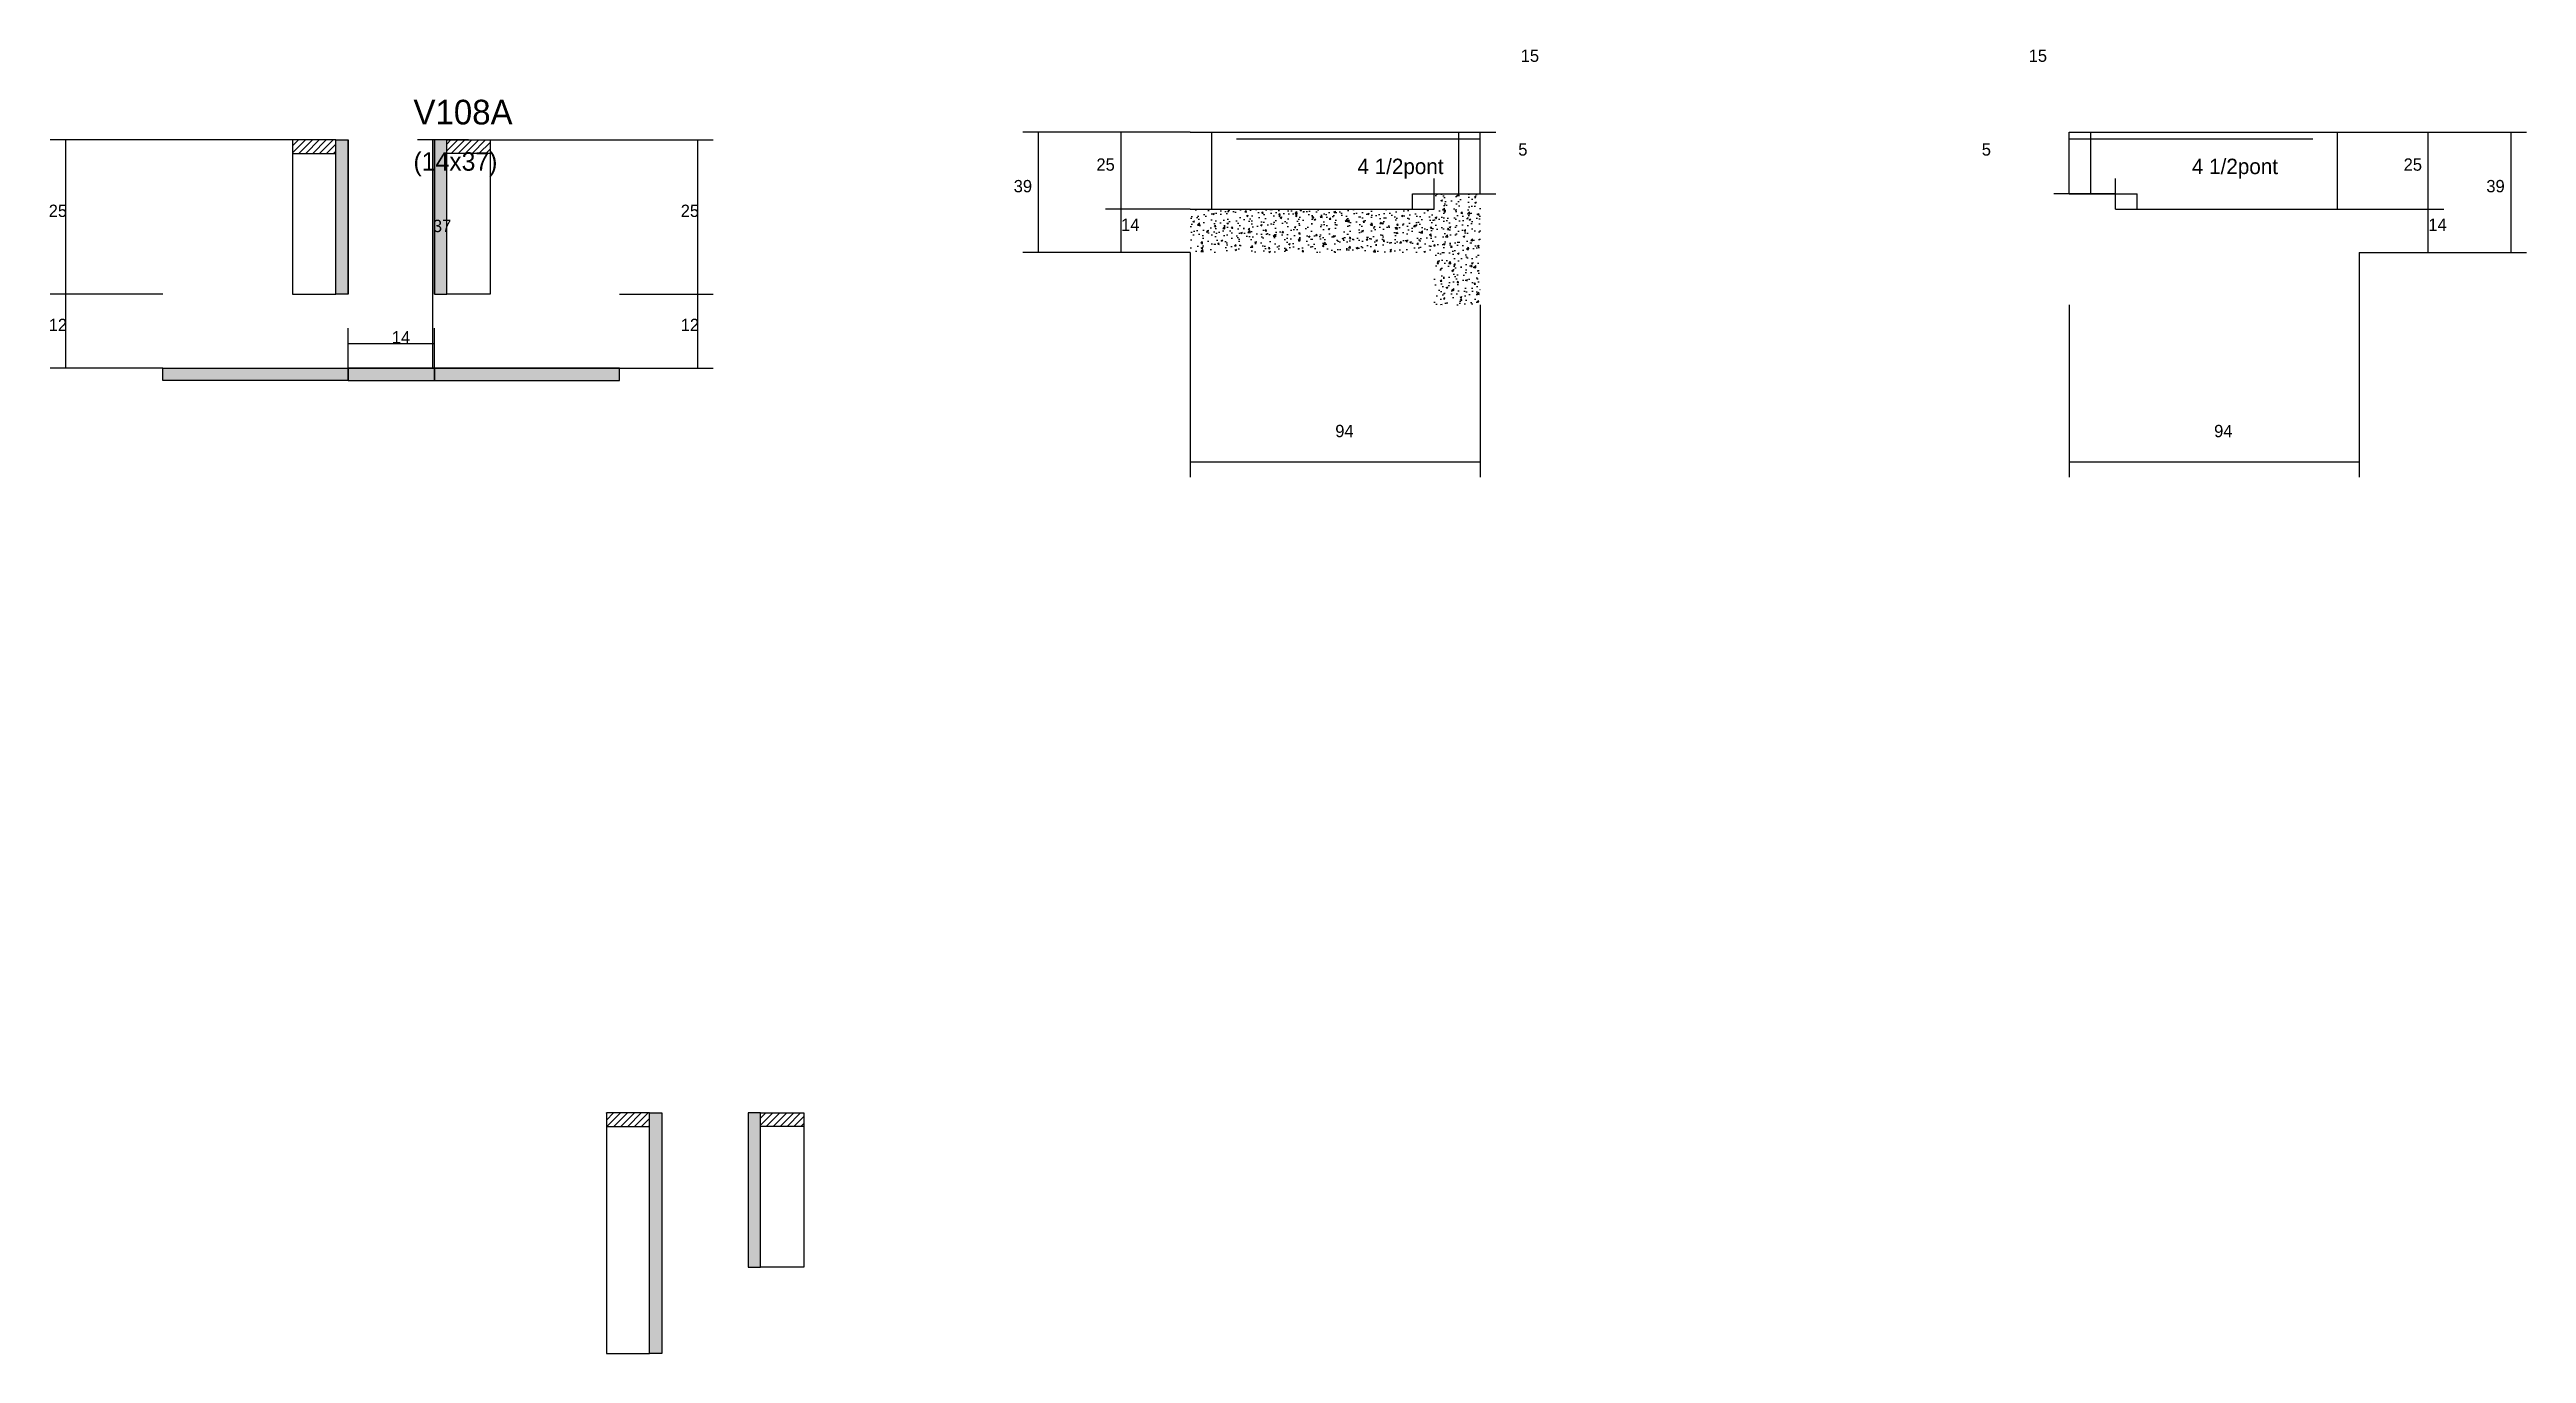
# Model space of a CAD drawing. Header units: metres. Extents: x 171 to 973, y -4823 to -4400.
import ezdxf

# ---------------------------------------------------------------- set-up
doc = ezdxf.new("R2010")
doc.units = ezdxf.units.M
for name, color, linetype in [('COTA', 4, 'Continuous'), ('Cota Seção (2x)', 4, 'Continuous'), ('Hachura', 253, 'Continuous'), ('Madeira', 126, 'Continuous'), ('NOMENCLATURA', 7, 'Continuous'), ('Painéis', 200, 'Continuous'), ('SARR_2.2x7', 40, 'Continuous'), ('Texto Seção', 7, 'Continuous')]:
    doc.layers.add(name, color=color, linetype=linetype)

msp = doc.modelspace()

# ---------------------------------------------------------------- hatches: boundary and pattern name
at = {"layer": 'COTA'}
h = msp.add_hatch(dxfattribs=at)
h.set_pattern_fill('AR-CONC', scale=0.03)
h.paths.add_polyline_path([(634.2, -4483.2), (634.2, -4447.2), (619.2, -4447.2), (619.2, -4452.2), (540.2, -4452.2), (540.2, -4466.2), (619.2, -4466.2), (619.2, -4483.2)])
at = {"layer": 'Hachura'}
h = msp.add_hatch(dxfattribs=at)
h.set_pattern_fill('ANSI31', scale=0.5)
h.paths.add_polyline_path([(263.3, -4434.1), (263.3, -4429.7), (263.3, -4429.7), (249.3, -4429.7), (249.3, -4429.7), (249.3, -4434.1), (249.3, -4434.1), (263.3, -4434.1)])
h = msp.add_hatch(color=8, dxfattribs=at)
h.dxf.hatch_style = 1
h.paths.add_polyline_path([(267.3, -4429.7), (263.3, -4429.7), (263.3, -4479.7), (267.3, -4479.7)])
h = msp.add_hatch(color=8, dxfattribs=at)
h.dxf.hatch_style = 1
h.paths.add_polyline_path([(299.3, -4429.7), (295.3, -4429.7), (295.3, -4479.7), (299.3, -4479.7)])
h = msp.add_hatch(dxfattribs=at)
h.set_pattern_fill('ANSI31', scale=0.5)
h.paths.add_polyline_path([(299.3, -4434.1), (299.3, -4429.7), (299.3, -4429.7), (313.3, -4429.7), (313.3, -4429.7), (313.3, -4434.1), (313.3, -4434.1), (299.3, -4434.1)])
h = msp.add_hatch(color=8, dxfattribs=at)
h.dxf.hatch_style = 1
h.paths.add_polyline_path([(207.3, -4507.7), (207.3, -4503.7), (207.3, -4503.7), (267.3, -4503.7), (267.3, -4503.7), (267.3, -4507.7), (267.3, -4507.7), (207.3, -4507.7)])
h = msp.add_hatch(color=8, dxfattribs=at)
h.dxf.hatch_style = 1
h.paths.add_polyline_path([(295.3, -4507.7), (295.3, -4503.7), (295.3, -4503.7), (267.3, -4503.7), (267.3, -4503.7), (267.3, -4507.7), (267.3, -4507.7), (295.3, -4507.7)])
h = msp.add_hatch(color=8, dxfattribs=at)
h.dxf.hatch_style = 1
h.paths.add_polyline_path([(355.3, -4507.7), (355.3, -4503.7), (355.3, -4503.7), (295.3, -4503.7), (295.3, -4503.7), (295.3, -4507.7), (295.3, -4507.7), (355.3, -4507.7)])
h = msp.add_hatch(dxfattribs=at)
h.set_pattern_fill('ANSI31', scale=0.5)
h.paths.add_polyline_path([(365, -4749.6), (365, -4745.2), (365, -4745.2), (351, -4745.2), (351, -4745.2), (351, -4749.6), (351, -4749.6), (365, -4749.6)])
h = msp.add_hatch(color=8, dxfattribs=at)
h.dxf.hatch_style = 1
h.paths.add_polyline_path([(369, -4745.2), (365, -4745.2), (365, -4745.2), (365, -4823.2), (365, -4823.2), (369, -4823.2), (369, -4823.2), (369, -4745.2)])
h = msp.add_hatch(color=8, dxfattribs=at)
h.dxf.hatch_style = 1
h.paths.add_polyline_path([(401, -4745.2), (397, -4745.2), (397, -4795.2), (401, -4795.2)])
h = msp.add_hatch(dxfattribs=at)
h.set_pattern_fill('ANSI31', scale=0.5)
h.paths.add_polyline_path([(401, -4749.6), (401, -4745.2), (401, -4745.2), (415, -4745.2), (415, -4745.2), (415, -4749.6), (415, -4749.6), (401, -4749.6)])

# ---------------------------------------------------------------- linework, layer by layer
at = {"layer": 'COTA'}
for p, q in [((249.3, -4429.7), (170.8, -4429.7)), ((175.8, -4479.7), (175.8, -4429.7)), ((313.3, -4429.7), (385.6, -4429.7)), ((380.6, -4479.7), (380.6, -4429.7)), ((540.2, -4427.2), (486, -4427.2)), ((491, -4466.2), (491, -4427.2)), ((540.2, -4427.2), (512.8, -4427.2)), ((517.8, -4452.2), (517.8, -4427.2)), ((634.2, -4447.2), (634.2, -4427.2)), ((634.2, -4427.2), (639.2, -4427.2)), ((825, -4447.2), (825, -4427.2)), ((825, -4427.2), (830, -4427.2)), ((919, -4427.2), (946.4, -4427.2)), ((919, -4427.2), (973.2, -4427.2)), ((941.4, -4452.2), (941.4, -4427.2)), ((968.2, -4466.2), (968.2, -4427.2)), ((619.2, -4452.2), (619.2, -4442.2)), ((634.2, -4447.2), (634.2, -4442.2)), ((825, -4447.2), (825, -4442.2)), ((840, -4452.2), (840, -4442.2)), ((540.2, -4452.2), (512.8, -4452.2)), ((540.2, -4452.2), (512.8, -4452.2)), ((517.8, -4466.2), (517.8, -4452.2)), ((619.2, -4447.2), (634.2, -4447.2)), ((619.2, -4447.2), (639.2, -4447.2)), ((840, -4447.2), (820, -4447.2)), ((825, -4447.2), (840, -4447.2)), ((919, -4452.2), (946.4, -4452.2)), ((919, -4452.2), (946.4, -4452.2)), ((941.4, -4466.2), (941.4, -4452.2)), ((540.2, -4466.2), (486, -4466.2)), ((540.2, -4466.2), (512.8, -4466.2)), ((540.2, -4466.2), (540.2, -4539.1)), ((919, -4466.2), (946.4, -4466.2)), ((919, -4466.2), (973.2, -4466.2)), ((919, -4466.2), (919, -4539.1)), ((207.3, -4479.7), (170.8, -4479.7)), ((207.3, -4479.7), (170.8, -4479.7)), ((175.8, -4503.7), (175.8, -4479.7)), ((355.3, -4479.7), (385.6, -4479.7)), ((355.3, -4479.7), (385.6, -4479.7)), ((380.6, -4503.7), (380.6, -4479.7)), ((634.2, -4483.2), (634.2, -4539.1)), ((825, -4483.2), (825, -4539.1)), ((207.3, -4503.7), (170.8, -4503.7)), ((355.3, -4503.7), (385.6, -4503.7)), ((540.2, -4534.1), (634.2, -4534.1)), ((825, -4534.1), (919, -4534.1))]:
    msp.add_line(p, q, dxfattribs=at)
at = {"layer": 'Cota Seção (2x)'}
for p, q in [((306.3, -4429.7), (289.8, -4429.7)), ((294.8, -4503.7), (294.8, -4429.7)), ((267.3, -4503.7), (267.3, -4490.7)), ((295.3, -4503.7), (295.3, -4490.7)), ((267.3, -4495.7), (295.3, -4495.7)), ((306.3, -4503.7), (289.8, -4503.7))]:
    msp.add_line(p, q, dxfattribs=at)
at = {"layer": 'Madeira'}
for points in [[(263.3, -4434.1), (263.3, -4429.7), (249.3, -4429.7), (249.3, -4434.1)], [(263.3, -4429.7), (249.3, -4429.7), (249.3, -4479.7), (263.3, -4479.7)], [(299.3, -4434.1), (299.3, -4429.7), (313.3, -4429.7), (313.3, -4434.1)], [(299.3, -4429.7), (313.3, -4429.7), (313.3, -4479.7), (299.3, -4479.7)], [(365, -4749.6), (365, -4745.2), (351, -4745.2), (351, -4749.6)], [(365, -4745.2), (351, -4745.2), (351, -4823.2), (365, -4823.2)], [(401, -4749.6), (401, -4745.2), (415, -4745.2), (415, -4749.6)], [(401, -4745.2), (415, -4745.2), (415, -4795.2), (401, -4795.2)]]:
    msp.add_lwpolyline(points, close=True, dxfattribs=at)
at = {"layer": 'Painéis'}
for p, q in [((267.3, -4479.7), (267.3, -4429.7)), ((295.3, -4479.7), (295.3, -4429.7)), ((540.2, -4427.2), (634.2, -4427.2)), ((825, -4427.2), (919, -4427.2)), ((540.2, -4452.2), (619.2, -4452.2)), ((619.2, -4447.2), (634.2, -4447.2)), ((825, -4447.2), (840, -4447.2)), ((840, -4452.2), (919, -4452.2)), ((207.3, -4503.7), (267.3, -4503.7)), ((207.3, -4507.7), (207.3, -4503.7)), ((267.3, -4503.7), (295.3, -4503.7)), ((267.3, -4507.7), (267.3, -4503.7)), ((295.3, -4503.7), (355.3, -4503.7)), ((295.3, -4507.7), (295.3, -4503.7)), ((355.3, -4507.7), (355.3, -4503.7))]:
    msp.add_line(p, q, dxfattribs=at)
for points in [[(263.3, -4429.7), (267.3, -4429.7), (267.3, -4479.7), (263.3, -4479.7)], [(299.3, -4429.7), (295.3, -4429.7), (295.3, -4479.7), (299.3, -4479.7)], [(207.3, -4507.7), (207.3, -4503.7), (267.3, -4503.7), (267.3, -4507.7)], [(295.3, -4507.7), (295.3, -4503.7), (267.3, -4503.7), (267.3, -4507.7)], [(355.3, -4507.7), (355.3, -4503.7), (295.3, -4503.7), (295.3, -4507.7)], [(365, -4745.2), (369, -4745.2), (369, -4823.2), (365, -4823.2)], [(401, -4745.2), (397, -4745.2), (397, -4795.2), (401, -4795.2)]]:
    msp.add_lwpolyline(points, close=True, dxfattribs=at)
at = {"layer": 'SARR_2.2x7'}
for p, q in [((547.2, -4452.2), (547.2, -4427.2)), ((555.2, -4429.4), (634.2, -4429.4)), ((627.2, -4447.2), (627.2, -4427.2)), ((825, -4429.4), (904, -4429.4)), ((832, -4447.2), (832, -4427.2)), ((912, -4452.2), (912, -4427.2)), ((612.2, -4452.2), (612.2, -4447.2)), ((612.2, -4447.2), (619.2, -4447.2)), ((840, -4447.2), (847, -4447.2)), ((847, -4452.2), (847, -4447.2))]:
    msp.add_line(p, q, dxfattribs=at)

# ---------------------------------------------------------------- texts
at = {"layer": 'COTA'}
for s, p in [('15', (647.3, -4404.4)), ('15', (811.9, -4404.4)), ('25', (509.8, -4439.7)), ('5', (646.5, -4434.8)), ('5', (796.7, -4434.8)), ('25', (933.4, -4439.7)), ('39', (483, -4446.7)), ('39', (960.2, -4446.7)), ('25', (170.3, -4454.7)), ('25', (375.1, -4454.7)), ('14', (517.8, -4459.2)), ('14', (941.4, -4459.2)), ('12', (170.3, -4491.7)), ('12', (375.1, -4491.7)), ('94', (587.2, -4526.1)), ('94', (872, -4526.1))]:
    msp.add_text(s, height=4, dxfattribs=at).set_placement(p)
at = {"layer": 'Cota Seção (2x)'}
for s, p in [('37', (294.8, -4459.6)), ('14', (281.5, -4495.7))]:
    msp.add_text(s, height=4, dxfattribs=at).set_placement(p)
at = {"layer": 'NOMENCLATURA'}
for p in [(594.4, -4440.8), (864.8, -4440.8)]:
    msp.add_text('4 1/2pont', height=5, dxfattribs=at).set_placement(p)
at = {"layer": 'Texto Seção'}
for s, height, p in [('V108A', 8, (288.5, -4424.7)), ('(14x37)', 6, (288.5, -4439.7))]:
    msp.add_text(s, height=height, dxfattribs=at).set_placement(p)

doc.saveas('drawing.dxf')
